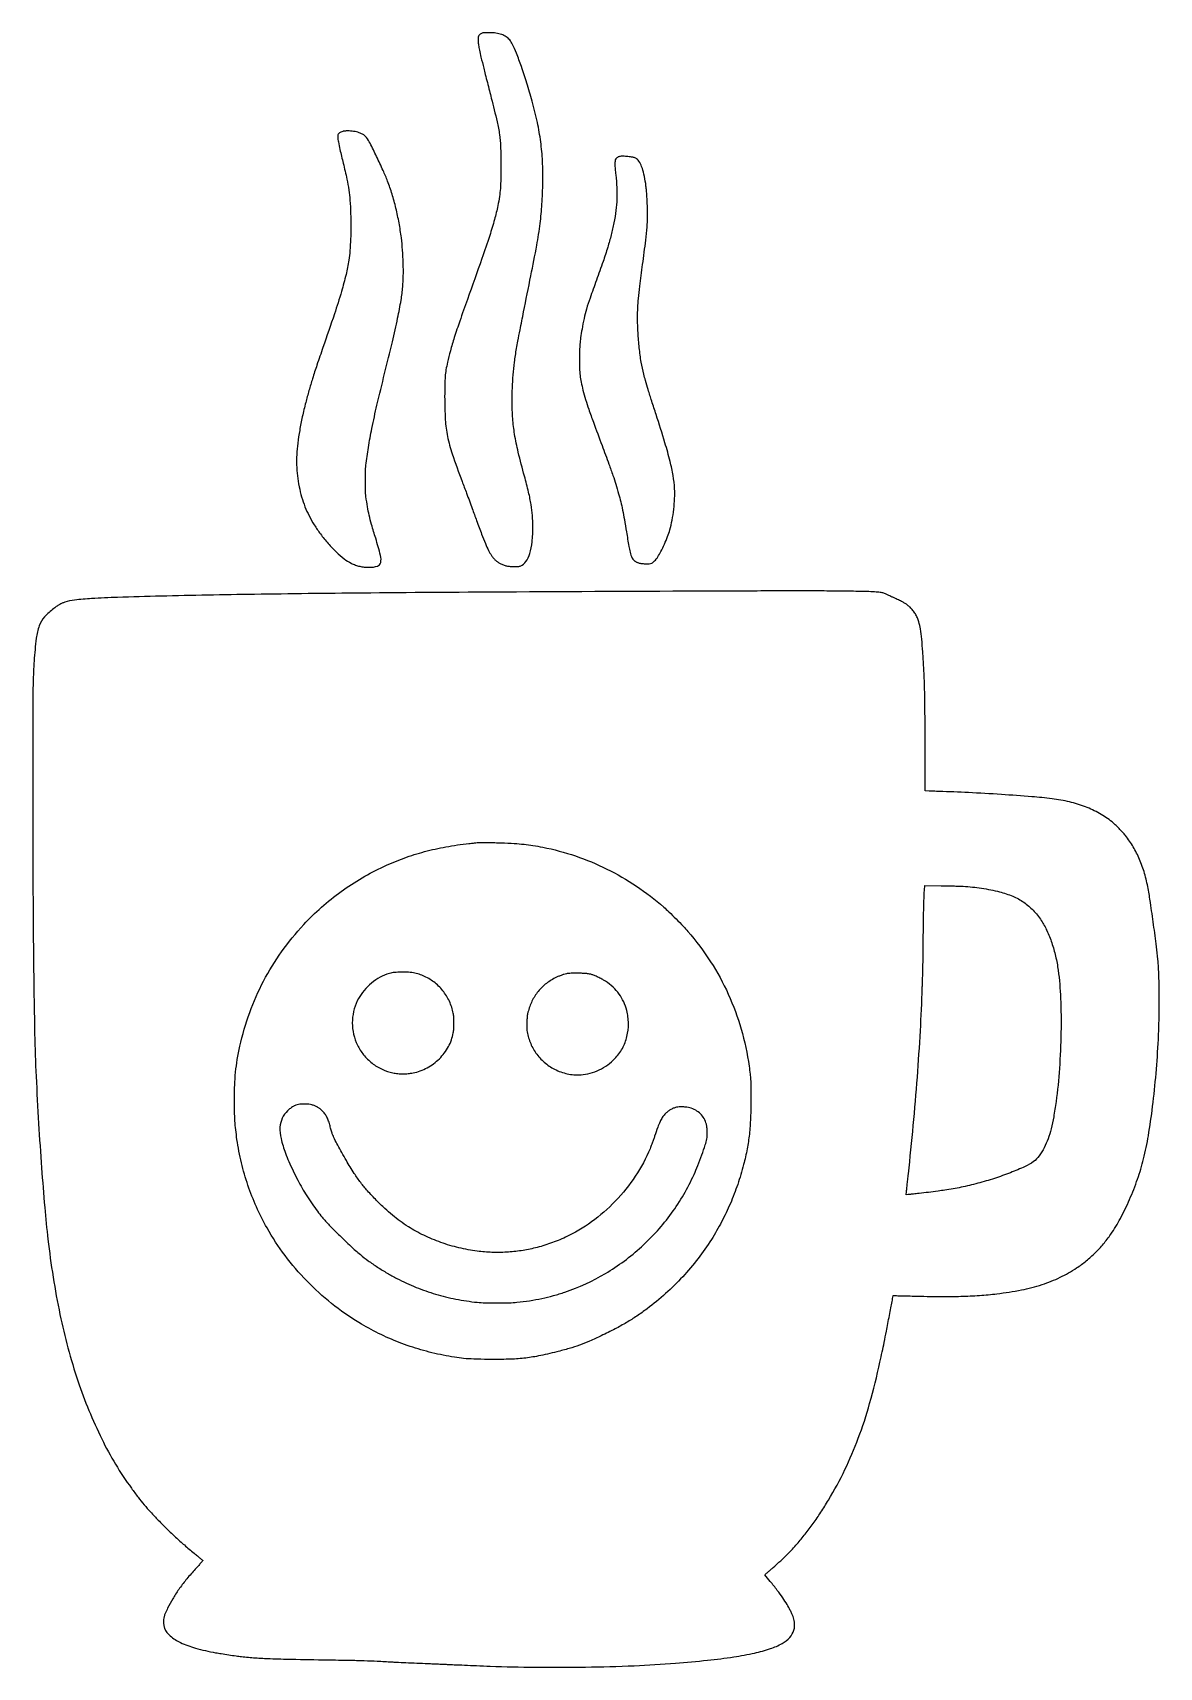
# Model space of a CAD drawing. Extents: x 2529 to 6003, y 1503 to 6543.
import ezdxf

# ---------------------------------------------------------------- set-up
doc = ezdxf.new("R2010")
doc.units = 0

msp = doc.modelspace()

# ---------------------------------------------------------------- linework, layer by layer
for points in [[(3917.085578, 6541.914511, 0.051867), (3912.781841, 6540.5953, 0.052572), (3908.86262, 6538.422963, 0.055385), (3905.672388, 6535.614599, 0.073947), (3903.526234, 6532.414042, 0.047471), (3902.622052, 6529.923079, 0.042586), (3902.161936, 6527.213483, 0.025865), (3902.043834, 6523.449433, 0.005897), (3902.248831, 6517.074804, 0.026193), (3903.45483, 6504.592176, 0.013716), (3906.190456, 6489.220367, 0.008692), (3911.03193, 6467.664435, 0.002316), (3919.499449, 6433.5, 0.000016), (3924.396337, 6414.129687, 0.000008), (3930.645423, 6389.415625, 0.000008), (3937.146355, 6363.708995, 0.000011), (3942.890152, 6341, -0.004001), (3960.672983, 6268.255927, -0.021849), (3968.244543, 6228.4707, -0.027382), (3971.511097, 6192.119482, -0.008608), (3972.475451, 6137.5, -0.004428), (3972.09846, 6092.716016, -0.014109), (3970.738248, 6062.83582, -0.018425), (3967.942421, 6037.649779, -0.013146), (3963.038605, 6009.701232, -0.017239), (3952.715491, 5966.480601, -0.011216), (3937.969154, 5917.308921, -0.006337), (3913.974682, 5846.441089, -0.001263), (3869.18874, 5720.5, 0.002813), (3845.620149, 5653.567004, 0.006439), (3828.792631, 5602.798774, 0.008393), (3816.574338, 5561.913849, 0.013337), (3807.64705, 5526.5, 0.013924), (3803.130459, 5503.318057, 0.020768), (3800.595674, 5482.821819, 0.015746), (3799.375177, 5458.445308, 0.004632), (3799.02796, 5421, 0.014113), (3801.051727, 5349.294824, 0.036599), (3807.728915, 5298.064169, 0.031419), (3822.414403, 5244.076001, 0.008208), (3852.791404, 5159.5, -0.0004), (3866.571912, 5122.937116, -0.001416), (3875.331251, 5099.438269, -0.001402), (3884.000671, 5075.773938, -0.000386), (3897.504958, 5038.5, 0.003673), (3913.097643, 4996.32948, 0.010641), (3924.718758, 4967.467994, 0.015182), (3934.406044, 4946.590067, 0.030649), (3943.509453, 4930.912209, 0.024202), (3949.47215, 4922.832148, 0.036309), (3955.487126, 4916.461974, 0.037587), (3962.19561, 4911.186951, 0.028623), (3970.244613, 4906.427822, 0.027803), (3980.35195, 4901.90018, 0.035173), (3990.144936, 4898.921814, 0.033376), (4000.665159, 4897.243508, 0.021516), (4013, 4896.645484, 0.004631), (4021.487158, 4896.678102, 0.024678), (4026.113692, 4896.967409, 0.039673), (4029.626686, 4897.64704, 0.026888), (4033.492628, 4898.946083, 0.153096), (4049.719286, 4912.115357, 0.070775), (4061.511827, 4936.9137, 0.050983), (4068.787612, 4972.678731, 0.024479), (4071.12444, 5019.5, 0.019734), (4069.784792, 5054.24045, 0.021732), (4065.705846, 5087.656714, 0.017814), (4057.973872, 5125.693117, 0.007813), (4045.160791, 5175.5, -0.007309), (4025.923878, 5249.966581, -0.018385), (4014.713385, 5304.869662, -0.022709), (4008.937996, 5353.073989, -0.018534), (4007.02787, 5405, -0.008904), (4007.808961, 5448.146712, -0.011683), (4010.143342, 5487.484564, -0.011715), (4014.305913, 5526.582397, -0.009036), (4020.611212, 5569, -0.005548), (4024.765104, 5592.258054, -0.00183), (4031.37352, 5626.345053, -0.000933), (4042.439054, 5681.781004, -0.000139), (4064.970373, 5793.410784, 0.004861), (4083.055649, 5887.590725, 0.013271), (4093.422906, 5954.617827, 0.016256), (4099.035933, 6013.896726, 0.011353), (4101.667219, 6081, 0.01599), (4100.648908, 6146.735898, 0.021107), (4095.283787, 6206.405333, 0.020804), (4084.825061, 6266.086322, 0.014854), (4068.386035, 6331.89508, 0.005946), (4051.942612, 6387.733154, 0.007849), (4035.55852, 6438.189211, 0.008433), (4020.467966, 6479.978118, 0.027359), (4008.504027, 6506.905215, 0.053632), (3999.541142, 6520.586204, 0.072457), (3988.623782, 6530.534685, 0.068659), (3974.849209, 6537.311899, 0.042658), (3957.301195, 6541.510869, 0.024005), (3948.073719, 6542.451647, 0.010892), (3935.935968, 6542.837988, 0.01017), (3924.207957, 6542.717145, 0.04081)], [(3485.024244, 6238.396909, 0.030117), (3479.305058, 6236.484232, 0.051361), (3474.853443, 6234.134965, 0.063891), (3471.714177, 6231.404701, 0.102503), (3469.947533, 6228.341025, 0.106255), (3469.107015, 6220.520016, 0.019391), (3471.200759, 6206.023, 0.011841), (3476.0295, 6182.902528, 0.002181), (3486.128165, 6140.524143, -0.005394), (3497.59401, 6090.999376, -0.01746), (3503.695856, 6057.807356, -0.019906), (3507.048548, 6026.617277, -0.008793), (3509.107916, 5985.206763, -0.00883), (3509.676947, 5945.817259, -0.008992), (3508.847002, 5906.670097, -0.009519), (3506.758111, 5870.830005, -0.017419), (3503.484078, 5841.743572, -0.022039), (3494.876278, 5797.225126, -0.013236), (3480.955561, 5745.218116, -0.008946), (3459.049202, 5675.853393, -0.002786), (3423.721474, 5572.5, 0.002469), (3405.082447, 5518.083245, 0.005361), (3391.423805, 5476.072079, 0.006519), (3380.483621, 5439.488441, 0.006448), (3370.459599, 5402.5, 0.009463), (3360.093063, 5358.782369, 0.010931), (3351.920609, 5316.750095, 0.01168), (3346.090997, 5277.329247, 0.015847), (3342.793778, 5241.5, 0.024307), (3342.433829, 5210.121333, 0.019917), (3345.012783, 5176.678556, 0.01971), (3350.295824, 5143.1333, 0.022213), (3358.053215, 5111.439547, 0.02267), (3368.326686, 5081.426047, 0.023632), (3381.151955, 5052.889429, 0.023087), (3396.910584, 5025.096493, 0.019682), (3415.97581, 4997.308116, 0.019981), (3439.745847, 4967.952373, 0.022524), (3464.895575, 4941.788593, 0.024435), (3489.371747, 4920.697074, 0.048857), (3510.929408, 4907.038105, 0.029478), (3523.892695, 4901.431779, 0.032003), (3537.078133, 4897.564973, 0.030831), (3551.080567, 4895.310456, 0.023931), (3566.5, 4894.536634, 0.070972), (3591.480138, 4898.04201, 0.274453), (3601.764766, 4908.994542, 0.118781), (3601.361389, 4931.143404, 0.011107), (3586.340786, 4984, -0.004229), (3573.700625, 5026.260425, -0.013154), (3566.176735, 5055.021358, -0.016025), (3560.989826, 5080.940016, -0.009173), (3556.312896, 5112.5, -0.024939), (3554.850748, 5130.991369, -0.007285), (3554.437768, 5159.529835, -0.007505), (3554.874857, 5188.455695, -0.020117), (3556.322497, 5209, -0.012535), (3563.822963, 5263.955331, -0.01006), (3574.55879, 5322.675672, -0.007664), (3590.338345, 5394.493781, -0.003106), (3613.946305, 5491.884012, 0.002753), (3637.788583, 5589.938494, 0.006612), (3654.090544, 5662.909277, 0.008697), (3664.703552, 5718.339326, 0.022056), (3669.923386, 5759, 0.01763), (3671.534554, 5792.320943, 0.01063), (3671.210218, 5831.873869, 0.010427), (3669.14891, 5872.809672, 0.013212), (3665.459089, 5910.5, 0.014476), (3658.415125, 5956.191259, 0.014089), (3648.686201, 6001.816932, 0.014505), (3636.773703, 6045.321329, 0.018498), (3623.170191, 6084.616795, 0.013465), (3609.195931, 6117.929462, 0.006045), (3589.141317, 6160.95036, 0.004581), (3568.917338, 6202.031441, 0.040377), (3558.391305, 6219.3029, 0.098822), (3549.263879, 6227.733738, 0.052757), (3535.332545, 6234.349043, 0.046903), (3518.270151, 6238.600061, 0.039422), (3499.677641, 6239.934189, 0.013389), (3495.762558, 6239.801228, 0.010951), (3491.587429, 6239.455466, 0.011105), (3487.759393, 6238.967699, 0.028402)], [(4338.001508, 6160.97065, 0.039205), (4334.521567, 6159.944503, 0.051607), (4331.570048, 6158.451763, 0.051331), (4328.974929, 6156.379104, 0.038204), (4326.561789, 6153.616157, 0.138927), (4324.5662, 6148.400999, 0.021605), (4324.051327, 6137.257926, 0.020315), (4324.60363, 6122.596949, 0.010767), (4326.415924, 6104.5, -0.016385), (4329.912767, 6065.12512, -0.02318), (4330.24554, 6029.936885, -0.023315), (4327.323038, 5995.025465, -0.016866), (4320.952882, 5956.5, -0.012848), (4312.497162, 5919.262571, -0.011724), (4301.903801, 5881.344857, -0.009409), (4287.494553, 5837.078512, -0.004233), (4266.998635, 5779.5, 0.003253), (4247.410804, 5724.812188, 0.012615), (4236.353382, 5690.553147, 0.017629), (4228.988349, 5661.914796, 0.01207), (4222.570663, 5628.958207, 0.005949), (4218.375016, 5602.331456, 0.014385), (4216.07686, 5582.543462, 0.014729), (4214.950046, 5562.932835, 0.006523), (4214.563765, 5537, 0.008483), (4215.007364, 5507.657768, 0.020546), (4216.591702, 5486.042913, 0.022378), (4219.84596, 5465.748889, 0.011962), (4225.580059, 5441, 0.010016), (4233.807813, 5411.458272, 0.00975), (4243.281215, 5382.001936, 0.005719), (4257.582415, 5341.84139, 0.001122), (4284.278227, 5270, -0.001253), (4305.650472, 5212.43863, -0.00527), (4318.032241, 5177.709094, -0.007996), (4326.937622, 5150.466285, -0.006797), (4335.484177, 5121.440585, -0.009065), (4341.944728, 5096.619306, -0.00865), (4347.609718, 5071.191107, -0.007197), (4353.207642, 5041.687729, -0.003538), (4359.523434, 5004, 0.002866), (4363.37777, 4980.809255, 0.003498), (4367.259857, 4959.159212, 0.003184), (4370.757383, 4941.050444, 0.020459), (4372.957012, 4931.986281, 0.048885), (4374.774198, 4927.39234, 0.028611), (4377.776098, 4922.287334, 0.028693), (4381.29976, 4917.614934, 0.054347), (4384.717689, 4914.374866, 0.025019), (4386.733089, 4912.995835, 0.013614), (4389.332331, 4911.497861, 0.013536), (4392.064827, 4910.11492, 0.02086), (4394.504395, 4909.08424, 0.053263), (4404.311931, 4906.563266, 0.026563), (4417.093229, 4905.383297, 0.025836), (4429.454981, 4905.540486, 0.083041), (4437.441612, 4907.411157, 0.066848), (4441.722987, 4909.915531, 0.032414), (4446.468014, 4914.1413, 0.028338), (4451.398705, 4919.743264, 0.020438), (4456.265592, 4926.5, 0.027775), (4466.025394, 4943.241012, 0.013208), (4476.787224, 4965.75682, 0.013186), (4486.603421, 4989.429525, 0.021618), (4493.500721, 5010.002504, 0.024278), (4500.48848, 5039.618304, 0.017173), (4505.555621, 5073.414972, 0.017262), (4508.25913, 5107.154125, 0.026242), (4508.052333, 5136.557637, 0.026404), (4503.482819, 5177.077121, 0.019755), (4494.352747, 5221.076834, 0.013265), (4478.407863, 5278.548238, 0.003941), (4451.029166, 5365.5, -0.001474), (4437.715989, 5407.063962, -0.002431), (4426.7408, 5442.27282, -0.002758), (4418.225762, 5470.621648, -0.009019), (4413.036781, 5489.5, -0.021751), (4405.193143, 5526.903547, -0.01373), (4399.155502, 5571.104461, -0.013181), (4395.288058, 5618.198845, -0.013994), (4394.010252, 5664.5, -0.010703), (4394.670593, 5694.786546, -0.012817), (4396.63253, 5723.243198, -0.00785), (4400.793211, 5760.857353, -0.001559), (4409.50183, 5828, 0.001901), (4419.263158, 5903.665519, 0.011117), (4423.359403, 5943.582219, 0.018234), (4424.704897, 5974.447977, 0.011778), (4424.116139, 6010.223591, 0.002737), (4423.122367, 6032.05674, 0.006472), (4422.082463, 6048.307587, 0.007845), (4420.766257, 6062.490422, 0.006559), (4418.935907, 6077.5, 0.021072), (4413.667755, 6107.019772, 0.039012), (4406.55159, 6130.294181, 0.049709), (4397.964638, 6147.030771, 0.13218), (4388.078418, 6155.959994, 0.074771), (4379.253297, 6158.908847, 0.018374), (4364.055685, 6160.995847, 0.019177), (4348.53513, 6161.949662, 0.057917)], [(4623, 4820.925739, 0.000331), (3980.811581, 4818.085529, 0.001004), (3543.766762, 4814.984988, 0.001444), (3212.322924, 4811.010675, 0.002187), (2924, 4805.459448, 0.001864), (2790.268234, 4801.800528, 0.007887), (2710.205083, 4798.046403, 0.011979), (2657.815219, 4793.49881, 0.052479), (2627.5, 4786.865835, 0.02191), (2619.225462, 4783.712658, 0.026822), (2611.815642, 4780.027369, 0.022535), (2603.89899, 4775.061581, 0.009999), (2593.899755, 4767.843013, 0.04999), (2565.214468, 4741.37728, 0.091973), (2548.874812, 4714.259888, 0.060516), (2539.546648, 4675.805227, 0.012149), (2533.003762, 4605.5, 0.008083), (2530.449848, 4556.744872, 0.006123), (2529.168312, 4503.187669, 0.002682), (2528.635705, 4418.849568, 0.000295), (2528.565775, 4225.5, 0.001091), (2529.297735, 3921.894135, 0.00176), (2531.395429, 3663.369377, 0.001948), (2534.61602, 3456.001486, 0.007178), (2539.043079, 3325, 0.002782), (2546.860687, 3179.564478, 0.003332), (2555.895438, 3042.725039, 0.003636), (2565.634664, 2921.037052, 0.006751), (2575.584917, 2822.5, 0.022356), (2612.691575, 2590.866755, 0.030058), (2668.051644, 2385.777372, 0.033229), (2741.525995, 2207.121768, 0.042706), (2833.120145, 2055, 0.006889), (2853.799291, 2027.28993, 0.011054), (2872.276432, 2004.299923, 0.01097), (2891.85387, 1982.025319, 0.006652), (2915.934562, 1956.5, 0.006251), (2943.283793, 1928.969204, 0.007846), (2969.343693, 1904.175057, 0.007808), (2996.273023, 1880.113976, 0.00609), (3026.25, 1854.792282, -0.001359), (3036.503852, 1846.295716, -0.00223), (3045.132433, 1839.040777, -0.000249), (3052.788633, 1832.538331, -0.233966), (3052.966794, 1832.124509, -0.166249), (3052.551983, 1831.093762, -0.001254), (3046.505614, 1824.124336, -0.00363), (3038.485856, 1815.06064, -0.001211), (3026.621503, 1801.910658, 0.014329), (3001.234806, 1772.24412, 0.017122), (2979.118331, 1742.842429, 0.018189), (2960.291715, 1713.74679, 0.021723), (2944.79221, 1685, 0.009108), (2937.499261, 1669.216479, 0.035767), (2933.893829, 1659.124271, 0.049373), (2932.360577, 1650.347419, 0.030421), (2932.219365, 1639.854556, 0.010318), (2932.587592, 1634.447994, 0.023234), (2933.140849, 1630.377722, 0.028017), (2933.987509, 1626.881307, 0.024318), (2935.253283, 1623.328156, 0.122123), (2952.763086, 1599.508237, 0.061918), (2984.285063, 1579.295408, 0.045224), (3030.276064, 1562.187652, 0.020762), (3092.692661, 1547.953424, 0.006114), (3109.868698, 1544.996689, 0.002592), (3132.968562, 1541.433119, 0.002573), (3155.933939, 1538.132775, 0.006701), (3172.5, 1536.064872, 0.010338), (3214.75641, 1532.246836, 0.007876), (3261.157895, 1529.753454, 0.0047), (3326.218672, 1527.896663, 0.001033), (3438, 1525.989003, -0.001176), (3504.321813, 1524.838201, -0.003264), (3550.939055, 1523.615116, -0.004072), (3591.316925, 1521.962628, -0.003002), (3636, 1519.500357, 0.00357), (3649.458114, 1518.774095, 0.00042), (3679.440809, 1517.395962, 0.000527), (3713.545645, 1515.893107, 0.000559), (3747, 1514.49174, -0.000158), (3762.969689, 1513.835619, -0.000131), (3779.946875, 1513.128264, -0.000133), (3795.489945, 1512.472441, -0.00036), (3806.5, 1511.997006, 0.000463), (3828.634303, 1511.045752, 0.000166), (3860.15182, 1509.730981, 0.000151), (3897.596485, 1508.192797, 0.000112), (3939, 1506.513853, 0.008061), (4078.565544, 1503.138165, 0.005962), (4232.994871, 1503.73468, 0.006035), (4383.597186, 1507.930776, 0.009882), (4511, 1515.544165, 0.006431), (4609.977246, 1524.707106, 0.011748), (4690.402387, 1535.11297, 0.014307), (4754.914475, 1546.904093, 0.030462), (4803.771659, 1560.441278, 0.042153), (4839.562794, 1576.230028, 0.084945), (4863.681815, 1595.306953, 0.111125), (4876.136596, 1617.53272, 0.115796), (4877.614214, 1642.604115, 0.017086), (4875.740582, 1651.576437, 0.024353), (4873.42318, 1659.378331, 0.021039), (4870.098438, 1667.714526, 0.009097), (4865.009735, 1678.530224, 0.022255), (4854.953324, 1696.831279, 0.014546), (4841.831974, 1717.032355, 0.012006), (4824.932226, 1740.252188, 0.00658), (4803.183415, 1767.912326), (4786.694176, 1788.324652), (4790.658109, 1791.912326, -0.004246), (4793.126638, 1794.108695, -0.000488), (4798.727211, 1798.997583, -0.000588), (4805.401815, 1804.79876, -0.000479), (4812.561021, 1810.994339, 0.011037), (4829.929159, 1826.678144, 0.005706), (4850.975992, 1847.00377, 0.005679), (4871.242234, 1867.487571, 0.012964), (4885.944696, 1883.5, 0.012414), (4911.095783, 1913.848655, 0.011504), (4935.37558, 1946.175603, 0.011048), (4959.077558, 1980.888918, 0.009487), (4982.494488, 2018.404762, 0.021993), (5033.357648, 2112.611648, 0.023388), (5074.61826, 2209.039116, 0.021344), (5109.583964, 2316.392641, 0.01355), (5141.501158, 2444, 0.002075), (5148.321002, 2475.40407, 0.002606), (5154.3685, 2504.565567, 0.002042), (5161.149584, 2538.865063, 0.000725), (5170.573965, 2587.961189, -0.00053), (5175.020585, 2611.174734, -0.000873), (5178.835147, 2630.790561, -0.000055), (5182.300358, 2648.43511, -0.148928), (5182.527025, 2648.860359, -0.204274), (5182.957197, 2649.03337, -0.000065), (5201.691811, 2648.644737, -0.001084), (5222.51064, 2648.164993, -0.000656), (5247.153814, 2647.511291, 0.005088), (5325.859194, 2646.121378, 0.008802), (5391.296959, 2646.783674, 0.010276), (5448.537877, 2649.549105, 0.012486), (5502, 2654.578394, 0.019065), (5577.593279, 2666.536667, 0.02962), (5641.464552, 2683.134458, 0.033188), (5697.171905, 2705.372626, 0.035777), (5748, 2734.319026, 0.023703), (5777.653322, 2756.241324, 0.023686), (5805.105914, 2780.876958, 0.023478), (5830.329979, 2808.219677, 0.022362), (5853.316186, 2838.240774, 0.029989), (5882.827007, 2886.506389, 0.019655), (5911.160953, 2945.235094, 0.019117), (5935.830752, 3008.468006, 0.022035), (5954.320766, 3070.5, 0.020252), (5969.165614, 3141.851652, 0.010351), (5982.288554, 3232.400436, 0.009629), (5992.867844, 3333.792277, 0.008701), (5999.959461, 3439, 0.007087), (6002.336303, 3505.497968, 0.006908), (6002.855615, 3572.606246, 0.007255), (6001.575015, 3634.802766, 0.012854), (5998.458282, 3686, 0.010433), (5994.28545, 3724.71358, 0.002166), (5985.240558, 3792.541251, 0.00229), (5975.520628, 3860.783801, 0.008326), (5968.42612, 3904, 0.025919), (5957.442364, 3950.660107, 0.030061), (5942.095659, 3993.617573, 0.031508), (5922.488402, 4032.580922, 0.035153), (5898.762964, 4067.297812, 0.018644), (5890.213721, 4077.303673, 0.009407), (5878.742151, 4089.297304, 0.009404), (5866.853859, 4100.825491, 0.019063), (5857, 4109.348302, 0.040173), (5818.443057, 4135.42587, 0.036324), (5774.919194, 4156.009193, 0.034071), (5726.174505, 4171.142145, 0.027185), (5672, 4180.918911, 0.011416), (5609.943438, 4187.230476, 0.00348), (5515.762531, 4193.982339, 0.003584), (5414.095419, 4199.828579, 0.00507), (5323.5, 4203.46634, -0.001064), (5315.372799, 4203.727471, -0.000864), (5306.662013, 4204.040971, -0.000872), (5298.635144, 4204.357769, -0.002271), (5292.860044, 4204.622073), (5281.220088, 4205.207782), (5280.699602, 4352.353891, 0.000624), (5280.255019, 4445.244157, 0.003003), (5279.618124, 4498.137986, 0.004627), (5278.486556, 4539.576222, 0.00329), (5276.482791, 4586, 0.005313), (5273.599328, 4633.726992, 0.009163), (5270.050815, 4673.360878, 0.010671), (5265.967549, 4704.847772, 0.032182), (5261.358889, 4725.987963, 0.032008), (5256.810373, 4738.725435, 0.033665), (5250.736809, 4750.556303, 0.033855), (5243.166253, 4761.404913, 0.033164), (5234.152296, 4771.212435, 0.019581), (5226.659849, 4777.811384, 0.029609), (5219.607122, 4782.886083, 0.024419), (5211.06888, 4787.725993, 0.008909), (5198.546315, 4793.760301, -0.001937), (5191.384346, 4797.089239, -0.001245), (5183.101105, 4801.003642, -0.001251), (5175.013083, 4804.875291, -0.002349), (5168.5, 4808.050872, 0.006637), (5160.789593, 4811.728725, 0.020459), (5155.449235, 4813.92947, 0.026699), (5150.780241, 4815.35635, 0.019854), (5145.5, 4816.445985, 0.024169), (5130.193875, 4818.221324, 0.007803), (5107.391509, 4819.397582, 0.005006), (5073.549098, 4820.275022, 0.001265), (5018.5, 4821.011559, 0.001191), (4953.006222, 4821.566031, 0.001575), (4893.34417, 4821.741019, 0.00079), (4808.907171, 4821.589239, 0.000095)], [(3974, 4044.977177, -0.005173), (4013.693979, 4043.015233, -0.011378), (4043.972575, 4040.511979, -0.013075), (4071.352928, 4036.893624, -0.009602), (4101.5, 4031.509152, -0.033059), (4202.364194, 4004.456636, -0.032846), (4299.00814, 3964.300503, -0.032642), (4390.124957, 3911.556641, -0.031744), (4474.5, 3846.952817, -0.013105), (4490.528058, 3832.225404, -0.004577), (4512.82762, 3810.231591, -0.00456), (4534.679126, 3787.877438, -0.013496), (4549.116152, 3772, -0.03447), (4618.955978, 3678.591276, -0.036664), (4673.709369, 3578.31983, -0.036607), (4713.296853, 3470.980515, -0.03415), (4737.921904, 3356.5, -0.005566), (4741.165129, 3332.160355, -0.016076), (4742.680126, 3315.218615, -0.012283), (4743.306526, 3295.935119, -0.002209), (4743.431942, 3260, -0.008955), (4742.238498, 3196.651014, -0.017883), (4738.608245, 3146.672472, -0.020271), (4731.816304, 3101.367315, -0.016006), (4720.931769, 3053, -0.018741), (4702.640592, 2991.891861, -0.019527), (4680.043283, 2933.172014, -0.019599), (4653.02099, 2876.598085, -0.019201), (4621.479599, 2821.915787, -0.023982), (4580.352369, 2763.014902, -0.02261), (4533.000956, 2707.105911, -0.022428), (4480.383761, 2655.259184, -0.02265), (4423.5, 2608.513085, -0.012764), (4391.539934, 2585.837854, -0.014711), (4359.916954, 2565.918404, -0.013381), (4324.745905, 2546.432268, -0.007906), (4281.803655, 2524.976224, -0.009911), (4246.162326, 2508.728008, -0.015683), (4214.942873, 2496.383237, -0.01557), (4182.849041, 2485.959171, -0.009587), (4144.5, 2475.603814, -0.01087), (4088.02343, 2462.806843, -0.022783), (4043.543544, 2455.832589, -0.021493), (3997.017391, 2452.711014, -0.008649), (3933.293186, 2452.283063, -0.005286), (3888.60807, 2453.228519, -0.01508), (3857.564083, 2455.152106, -0.017406), (3829.245721, 2458.763644, -0.009278), (3794.5, 2465.093921, -0.020997), (3725.635267, 2482.001394, -0.021683), (3659.179811, 2504.474945, -0.021859), (3595.434623, 2532.421243, -0.02217), (3534.680776, 2565.707002, -0.032276), (3450.543615, 2624.521456, -0.031347), (3373.801142, 2694.212064, -0.031478), (3306.676852, 2772.637291, -0.033227), (3251.242317, 2857.51736, -0.022709), (3218.564934, 2922.375395, -0.023535), (3192.330874, 2989.172437, -0.023442), (3172.404131, 3058.392192, -0.022142), (3158.600244, 3130.5, -0.008663), (3154.810718, 3160.050361, -0.01091), (3152.375616, 3187.525812, -0.01024), (3151.041538, 3216.444784, -0.006315), (3150.599129, 3250.5, -0.010146), (3151.531443, 3297.269666, -0.015175), (3154.413244, 3338.037063, -0.016019), (3159.603453, 3376.844243, -0.01345), (3167.519172, 3417.588638, -0.031925), (3197.777783, 3521.790346, -0.034246), (3240.501573, 3618.785061, -0.034226), (3296.091132, 3709.089569, -0.031813), (3364.744561, 3793.326028, -0.02538), (3419.034545, 3846.245641, -0.023633), (3479.670028, 3894.740978, -0.023658), (3544.539942, 3937.245834, -0.025585), (3611.5, 3972.240413, -0.020236), (3673.964973, 3997.913546, -0.021609), (3736.9617, 4017.834773, -0.021082), (3802.849179, 4032.631283, -0.017479), (3874, 4042.933444, 0.000221), (3881.304543, 4043.734889, 0.000294), (3887.946875, 4044.470609, 0.000207), (3893.516659, 4045.09319, 0.002967), (3895.5, 4045.327641, -0.030285), (3903.500023, 4045.832685, -0.00174), (3928.130068, 4045.808432, -0.002975), (3953.560208, 4045.543572, -0.005669)], [(5398.5, 3911.023438, -0.011868), (5426.439153, 3908.691955, -0.011242), (5454.74764, 3905.006153, -0.011243), (5482.858252, 3900.052144, -0.011878), (5510.203996, 3893.917495, -0.038295), (5550.858251, 3880.40041, -0.051243), (5584.945956, 3861.780899, -0.052607), (5613.859848, 3837.056328, -0.043622), (5639.053464, 3805.324137, -0.038012), (5656.348078, 3774.249825, -0.026425), (5671.217787, 3736.91682, -0.024862), (5682.976962, 3695.475709, -0.023026), (5690.921057, 3652, -0.024108), (5698.421273, 3565.490454, -0.013588), (5699.591096, 3460.11561, -0.013255), (5694.88462, 3349.657012, -0.016295), (5684.410535, 3247, -0.009659), (5677.112848, 3199.857808, -0.019294), (5669.194171, 3162.974351, -0.023669), (5659.834325, 3132.435167, -0.029305), (5648.163082, 3105.083634, -0.04423), (5632.607799, 3079.7304, -0.073995), (5614.935697, 3062.095116, -0.053215), (5588.954834, 3046.861839, -0.013531), (5543.829587, 3027.947086, -0.014012), (5494.334148, 3010.33665, -0.01332), (5443.091438, 2995.202925, -0.013456), (5391.683353, 2982.969442, -0.015165), (5341.694706, 2974.059553, -0.004061), (5320.511003, 2971.118852, -0.001536), (5290.867237, 2967.341444, -0.001411), (5261.879717, 2963.821165, -0.006444), (5245, 2962.039857, 0.000598), (5240.201584, 2961.590139, 0.000559), (5235.293753, 2961.118709, 0.000556), (5230.935929, 2960.690306, 0.001907), (5228.106393, 2960.398064), (5222.712786, 2959.820202), (5223.399062, 2969.660101, -0.007544), (5223.917453, 2975.764384, -0.000838), (5225.334652, 2989.681405, -0.00102), (5227.083034, 3006.240014, -0.000826), (5229.024598, 3024, 0.004414), (5244.317624, 3173.835429, 0.004555), (5256.78907, 3322.35755, 0.004723), (5266.119361, 3465.221024, 0.005901), (5271.961059, 3598, -0.000467), (5272.388291, 3610.903138, -0.000487), (5272.833824, 3623.625, -0.000468), (5273.23992, 3634.62057, -0.002144), (5273.508906, 3641, 0.007712), (5273.756732, 3648.990591, 0.000337), (5274.17275, 3676.894534, 0.000572), (5274.606003, 3709.989067, 0.000408), (5275.018492, 3747.045221, -0.000687), (5275.672154, 3802.966389, -0.002681), (5276.309039, 3837.530994, -0.003696), (5277.203615, 3866.215015, -0.002392), (5278.642959, 3899.395877), (5279.312348, 3913.291754), (5329.906174, 3912.693921, -0.001526), (5350.596037, 3912.386304, -0.001608), (5370.925564, 3911.95661, -0.001536), (5388.454851, 3911.475839, -0.007258)], [(3654.5, 3645.976363, 0.010272), (3644.331335, 3645.21905, 0.022121), (3636.554449, 3644.130115, 0.024107), (3629.33216, 3642.427189, 0.014787), (3621, 3639.764268, 0.052442), (3593.249578, 3626.574337, 0.045846), (3567.467376, 3607.373772, 0.045891), (3545.640253, 3583.818527, 0.052812), (3529.627084, 3557.705903, 0.055496), (3518.098184, 3524.448005, 0.056475), (3514.257444, 3489.666601, 0.056348), (3518.295725, 3454.836591, 0.054785), (3530.01554, 3421.435954, 0.058964), (3549.134483, 3391.257845, 0.055917), (3575.077337, 3365.76889, 0.056122), (3605.923799, 3346.740745, 0.060315), (3639.5, 3335.609546, 0.028277), (3654.24143, 3333.485606, 0.021589), (3670.52861, 3332.778526, 0.021602), (3686.801734, 3333.478407, 0.028467), (3701.5, 3335.596182, 0.074335), (3745.007687, 3351.399566, 0.071472), (3782.647568, 3379.39557, 0.072258), (3810.551038, 3416.537032, 0.078929), (3825.692233, 3459, 0.034251), (3827.158206, 3471.525177, 0.012108), (3827.588701, 3489.593536, 0.01195), (3827.152536, 3507.544903, 0.037863), (3825.668434, 3519.463717, 0.059075), (3813.537355, 3556.36918, 0.060313), (3793.17421, 3589.134101, 0.0607), (3765.716609, 3615.91877, 0.06125), (3732.710074, 3635.231003, 0.035063), (3715.877587, 3641.127538, 0.03259), (3697.970684, 3644.789024, 0.029041), (3677.902214, 3646.367065, 0.018552)], [(4174.5, 3641.339191, 0.023886), (4167.003275, 3639.356541, 0.012654), (4157.912094, 3636.22614, 0.012249), (4148.403475, 3632.412591, 0.014206), (4139.55833, 3628.30959, 0.055822), (4109.453466, 3608.831651, 0.057465), (4084.730124, 3583.345172, 0.057152), (4066.349049, 3552.765467, 0.054138), (4054.958021, 3518.261305, 0.029792), (4053.283305, 3507.264641, 0.012981), (4052.314579, 3492.519626, 0.012975), (4052.112376, 3477.756523, 0.030075), (4052.913313, 3466.710896, 0.061804), (4062.43819, 3430.316001, 0.059738), (4080.640938, 3396.897126, 0.059379), (4106.348532, 3368.55573, 0.059674), (4137.956613, 3347.104419, 0.031836), (4157.542081, 3338.512556, 0.036249), (4177.237437, 3332.90687, 0.035947), (4197.67982, 3330.172775, 0.03038), (4219.5, 3330.165067, 0.050592), (4247.822028, 3334.778821, 0.044952), (4275.844978, 3345.085117, 0.044627), (4301.775753, 3360.329442, 0.048105), (4323.888947, 3379.599146, 0.064369), (4347.020288, 3411.370726, 0.065103), (4361.203737, 3447.860766, 0.063787), (4365.707797, 3487.444643, 0.057748), (4360.388512, 3528.299348, 0.047541), (4351.057672, 3554.689712, 0.047934), (4336.930317, 3578.764967, 0.04727), (4318.27154, 3599.999548, 0.043786), (4295.5, 3617.962336, 0.021162), (4286.695671, 3623.21668, 0.009711), (4274.814337, 3629.346732, 0.009634), (4262.844893, 3634.947104, 0.024218), (4253.867509, 3638.428451, 0.038507), (4245.359176, 3640.551511, 0.020136), (4234.520963, 3641.938606, 0.015535), (4220.648976, 3642.715618, 0.00709), (4202.5, 3642.909922, 0.004226), (4192.555596, 3642.791305, 0.008915), (4184.844877, 3642.49654, 0.011271), (4178.867043, 3642.025829, 0.027423)], [(3348.317169, 3238.563684, 0.037994), (3339.62899, 3235.873544, 0.03722), (3331.385232, 3231.884977, 0.034128), (3323.218122, 3226.37796, 0.023578), (3314.750075, 3219.119434, 0.096434), (3298.067177, 3195.885739, 0.095115), (3291.213513, 3167.976344, 0.071462), (3294.417279, 3133.074462, 0.030965), (3308.057103, 3088.368164, 0.012712), (3318.591947, 3062.254967, 0.00874), (3331.794781, 3033.188279, 0.008743), (3345.999375, 3004.613543, 0.012758), (3359.584394, 2980, 0.010383), (3373.809278, 2956.83006, 0.007965), (3390.270769, 2932.100086, 0.008113), (3406.747124, 2908.994243, 0.015314), (3420.895131, 2891, 0.017642), (3443.239349, 2866.142709, 0.00715), (3475.336446, 2833.813032, 0.007211), (3509.49801, 2801.325477, 0.012393), (3539, 2775.393743, 0.017382), (3563.076651, 2756.648396, 0.012023), (3591.519738, 2737.075143, 0.011756), (3621.805883, 2718.290114, 0.013634), (3651.5, 2701.898096, 0.022593), (3710.9971, 2674.470621, 0.024591), (3771.087963, 2653.376166, 0.024401), (3833.386926, 2638.15442, 0.021558), (3899.5, 2628.315378, 0.020486), (3923.193363, 2626.804994, 0.005647), (3960.534138, 2626.379271, 0.005681), (3997.930267, 2626.800194, 0.019857), (4022, 2628.30233, 0.01267), (4061.162733, 2633.317801, 0.014344), (4098.421633, 2640.151598, 0.014664), (4134.470022, 2648.950664, 0.014592), (4170, 2659.86034, 0.051991), (4294.893799, 2717.288635, 0.051023), (4406.113082, 2799.550221, 0.050909), (4498.585492, 2902.824034, 0.051285), (4568.021376, 3022.408964, 0.011888), (4579.638372, 3049.900455, 0.007401), (4592.008326, 3082.641722, 0.006754), (4602.671248, 3113.477869, 0.030261), (4607.561857, 3131.943018, 0.039075), (4608.755462, 3141.81716, 0.018529), (4608.821315, 3154.642649, 0.018537), (4607.935345, 3167.464613, 0.038247), (4606.112293, 3177.341953, 0.063715), (4599.031307, 3194.754646, 0.069092), (4587.941806, 3209.298184, 0.06774), (4573.101571, 3220.488782, 0.057762), (4555, 3228.044702, 0.040981), (4545.893254, 3229.872888, 0.019699), (4534.007367, 3230.787603, 0.019585), (4522.247024, 3230.767006, 0.047496), (4513.652685, 3229.592355, 0.040415), (4503.951304, 3226.468239, 0.036772), (4494.552486, 3221.743055, 0.036018), (4485.760096, 3215.58012, 0.035145), (4477.865744, 3208.172171, 0.045912), (4470.115171, 3198.085128, 0.032377), (4463.272658, 3185.520107, 0.021685), (4455.992663, 3167.838169, 0.006618), (4446.507269, 3140.5, -0.003778), (4442.909972, 3129.938755, -0.003241), (4438.968444, 3118.878125, -0.003265), (4435.257994, 3108.879376, -0.009358), (4432.505608, 3102, -0.047245), (4387.013635, 3017.470579, -0.043551), (4325.350518, 2940.462483, -0.043989), (4251.988849, 2876.036189, -0.050732), (4171.754258, 2828.880586, -0.011395), (4148.840909, 2818.998566, -0.011335), (4125.460809, 2810.152338, -0.011479), (4102.013785, 2802.483809, -0.012513), (4078.900175, 2796.133934, -0.023878), (4035.156845, 2787.478783, -0.022821), (3990.121159, 2782.871035, -0.022707), (3944.624022, 2782.374289, -0.023053), (3899.5, 2786.018585, -0.027264), (3843.045848, 2796.361465, -0.02625), (3787.317544, 2812.882346, -0.026675), (3734.560625, 2834.816914, -0.030782), (3687, 2861.352087, -0.014859), (3661.927865, 2878.511046, -0.015495), (3638.275686, 2896.900709, -0.01449), (3614.458686, 2917.825202, -0.010192), (3588.855769, 2942.661459, -0.011597), (3561.120893, 2972.016805, -0.021431), (3540.210006, 2997.302885, -0.019657), (3520.405385, 3025.711008, -0.008177), (3495.837969, 3065.5, -0.005822), (3481.70303, 3089.895003, -0.007536), (3469.338621, 3112.612339, -0.008337), (3459.314712, 3132.508627, -0.018761), (3452.542399, 3147.984502, -0.015568), (3450.876682, 3152.636403, -0.006663), (3448.928846, 3158.946859, -0.006585), (3447.029612, 3165.732807, -0.00862), (3445.483231, 3171.984502, 0.023893), (3441.233033, 3187.162823, 0.04126), (3436.09055, 3199.215742, 0.044161), (3429.31578, 3209.692592, 0.032548), (3420.124478, 3220.018121, 0.031367), (3413.406463, 3225.858897, 0.036391), (3406.322552, 3230.502042, 0.035392), (3398.469719, 3234.167318, 0.027034), (3389.441978, 3237.077914, 0.037859), (3380.335062, 3238.755313, 0.01759), (3368.338792, 3239.611973, 0.017328), (3356.546917, 3239.629201, 0.047819)]]:
    msp.add_lwpolyline(points, format="xyb", close=True)

doc.saveas('drawing.dxf')
